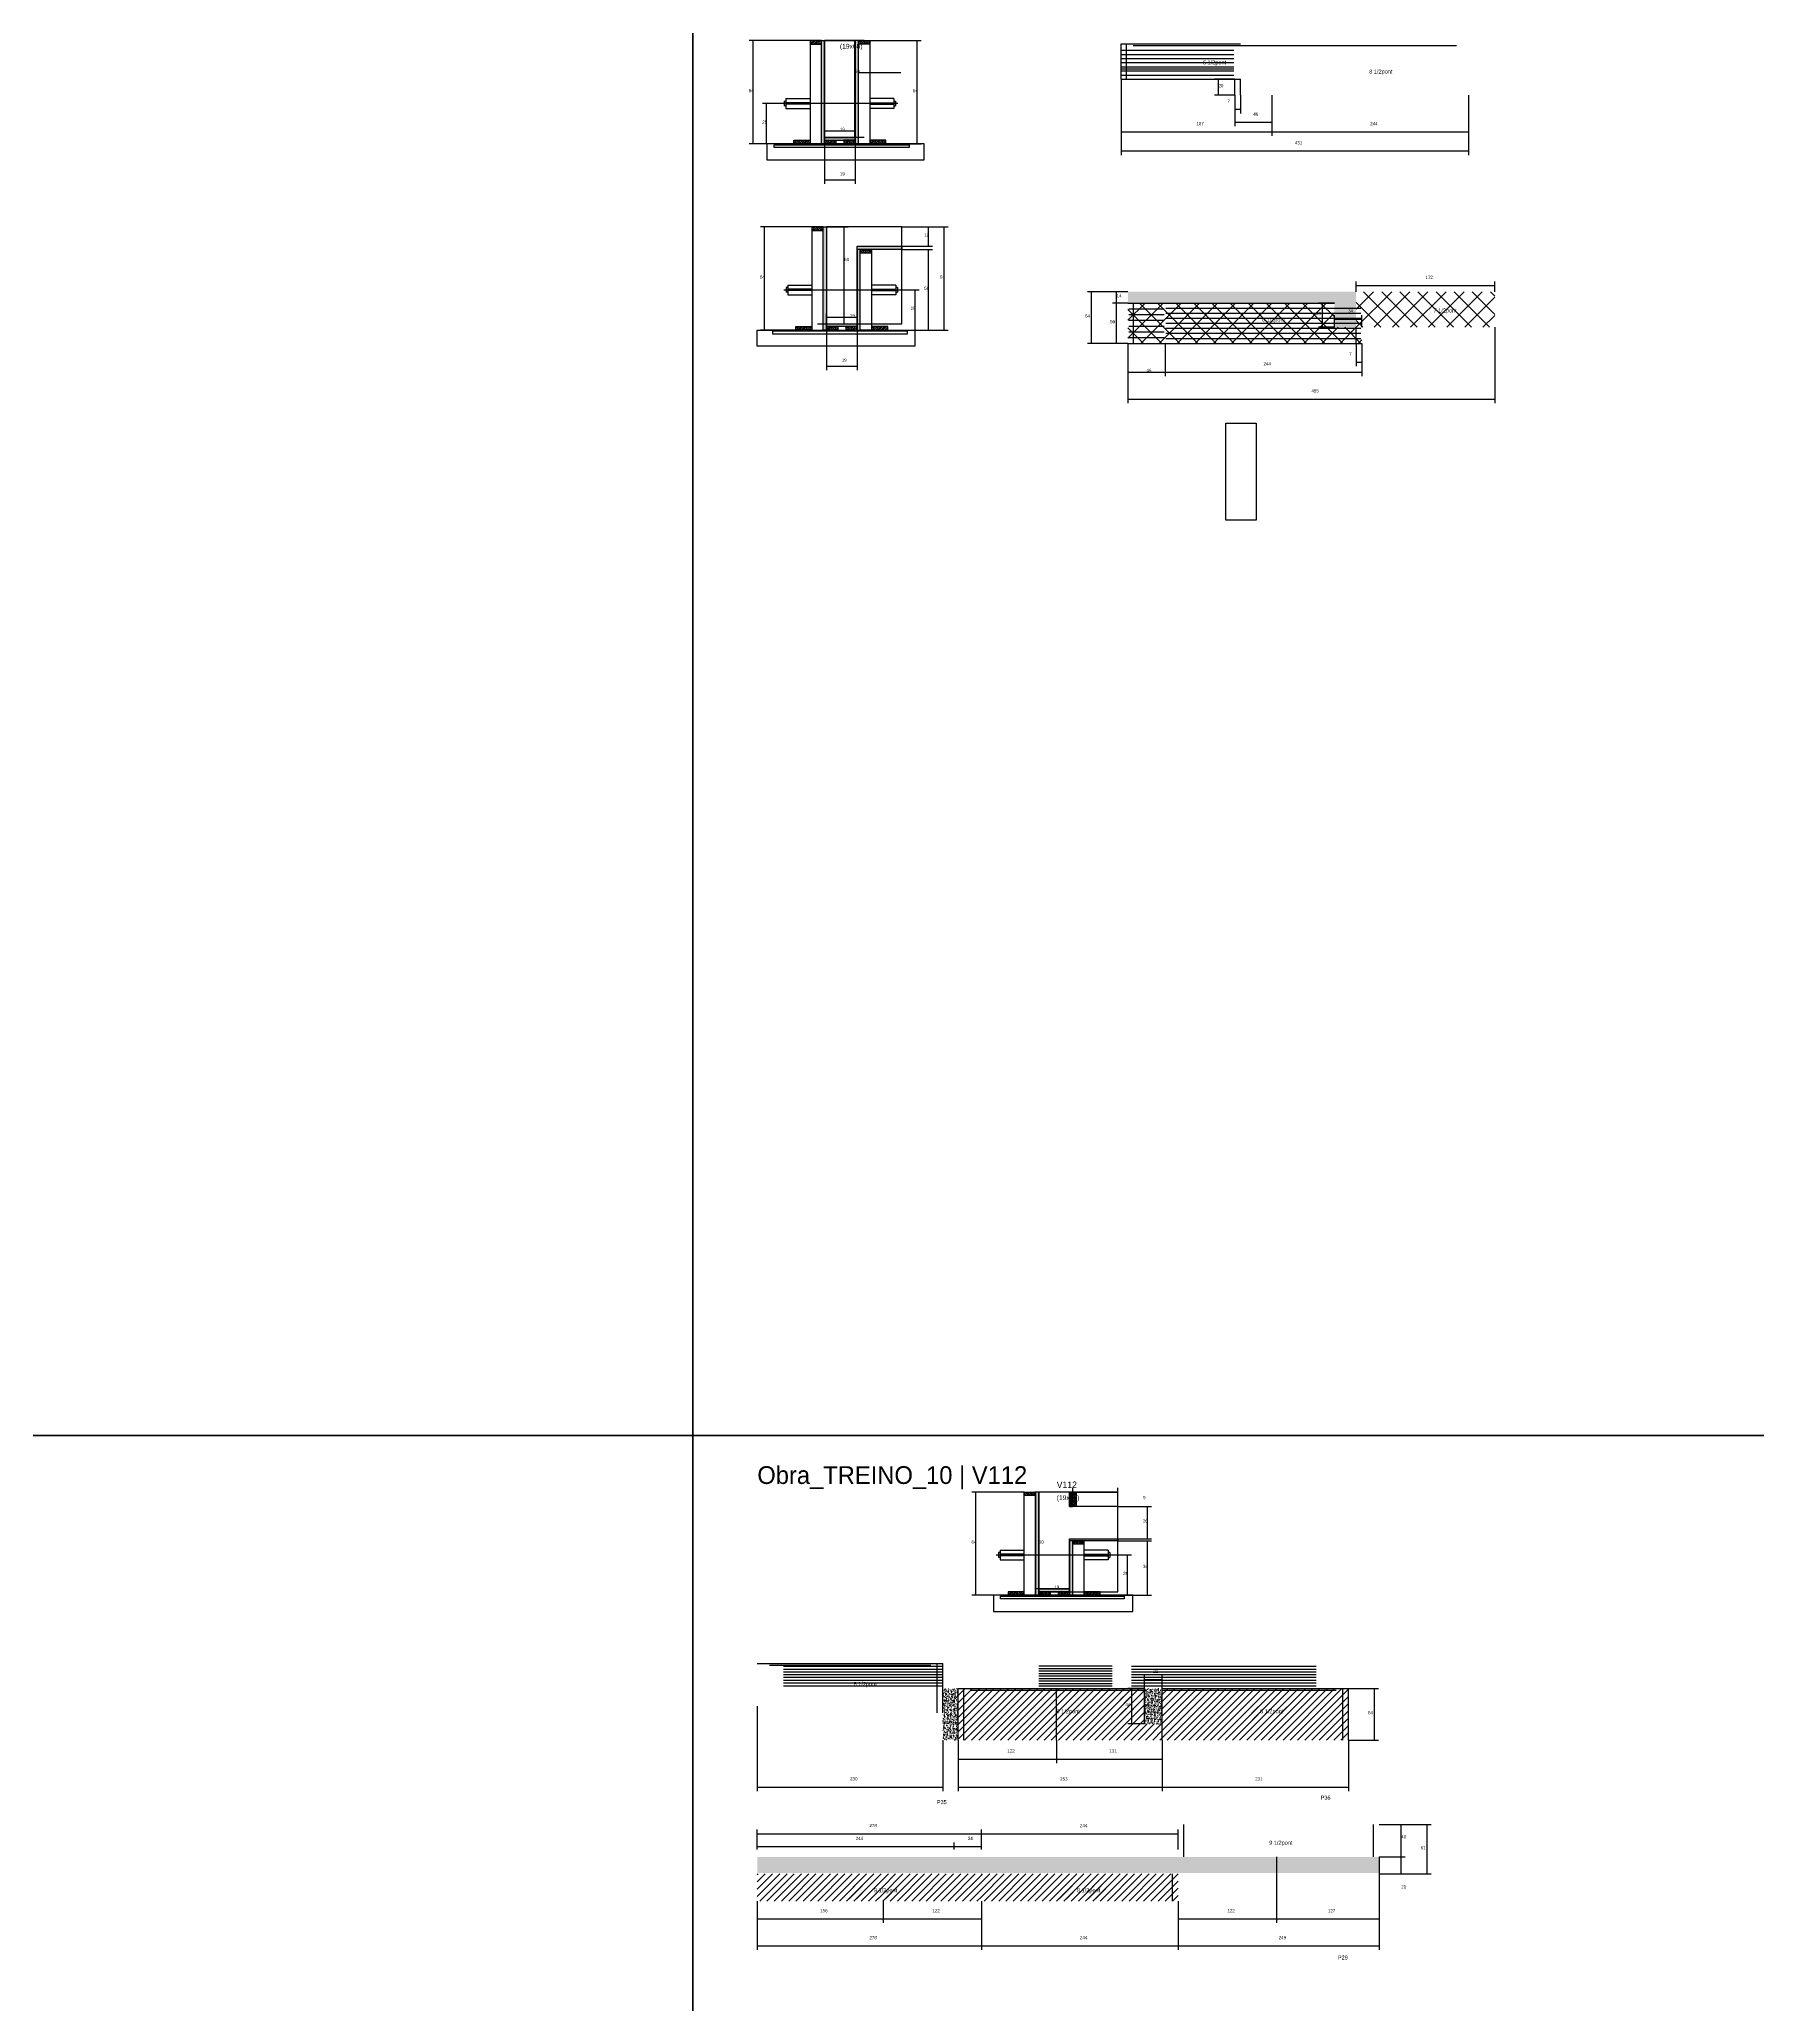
# Model space of a CAD drawing. Header units: metres. Extents: x -41 to 34840, y -36000 to 1848.
# Drawn here: x 2090 to 4221, y -15106 to -12668 of the extents above; entities that cross this region are included whole.
import ezdxf

# ---------------------------------------------------------------- set-up
doc = ezdxf.new("R2010")
doc.units = ezdxf.units.M
for name, color, linetype in [('barrote', 126, 'Continuous'), ('CELL_BORDER', 8, 'Continuous'), ('CONCRETO', 251, 'Continuous'), ('COTA', 4, 'Continuous'), ('Cota Seção (2x)', 4, 'Continuous'), ('Hachura', 253, 'Continuous'), ('LABEL_ID', 3, 'Continuous'), ('Madeira', 126, 'Continuous'), ('NOMENCLATURA', 7, 'Continuous'), ('Painéis', 200, 'Continuous'), ('REAPROVEITAMENTO', 251, 'Continuous'), ('SARR_2.2x7', 40, 'Continuous'), ('SCO-___-LAJ', 4, 'Continuous'), ('TENSOR', 2, 'Continuous'), ('Texto Seção', 7, 'Continuous')]:
    doc.layers.add(name, color=color, linetype=linetype)

msp = doc.modelspace()

# ---------------------------------------------------------------- hatches: boundary and pattern name
at = {"layer": 'COTA'}
h = msp.add_hatch(dxfattribs=at)
h.set_pattern_fill('AR-CONC', scale=0.03)
h.paths.add_polyline_path([(3722.6, -12981.5), (3439.6, -12981.5), (3439.6, -12995.5), (3695.6, -12995.5), (3695.6, -13025.5), (3722.6, -13025.5)])
h = msp.add_hatch(dxfattribs=at)
h.set_pattern_fill('AR-CONC', scale=0.03)
h.paths.add_polyline_path([(3229, -14713.6), (3210, -14713.6), (3210, -14777.6), (3229, -14777.6)])
h = msp.add_hatch(dxfattribs=at)
h.set_pattern_fill('AR-CONC', scale=0.03)
h.paths.add_polyline_path([(3482, -14713.6), (3460, -14713.6), (3460, -14757.6), (3482, -14757.6)])
h = msp.add_hatch(dxfattribs=at)
h.set_pattern_fill('AR-CONC', scale=0.03)
h.paths.add_polyline_path([(2980, -14922.5), (2980, -14942.5), (2980, -14942.5), (3751, -14942.5), (3751, -14942.5), (3751, -14922.5), (3751, -14922.5), (2980, -14922.5)])
at = {"layer": 'Hachura'}
h = msp.add_hatch(dxfattribs=at)
h.set_pattern_fill('ANSI31', scale=0.5)
h.paths.add_polyline_path([(3059.4, -12674.4), (3059.4, -12670), (3059.4, -12670), (3045.4, -12670), (3045.4, -12670), (3045.4, -12674.4), (3045.4, -12674.4), (3059.4, -12674.4)])
h = msp.add_hatch(color=8, dxfattribs=at)
h.dxf.hatch_style = 1
h.paths.add_polyline_path([(3059.4, -12670), (3063.4, -12670), (3063.4, -12670), (3063.4, -12798), (3063.4, -12798), (3059.4, -12798), (3059.4, -12798), (3059.4, -12670)])
h = msp.add_hatch(color=8, dxfattribs=at)
h.dxf.hatch_style = 1
h.paths.add_polyline_path([(3105.4, -12670), (3101.4, -12670), (3101.4, -12670), (3101.4, -12798), (3101.4, -12798), (3105.4, -12798), (3105.4, -12798), (3105.4, -12670)])
h = msp.add_hatch(dxfattribs=at)
h.set_pattern_fill('ANSI31', scale=0.5)
h.paths.add_polyline_path([(3105.4, -12674.4), (3105.4, -12670), (3105.4, -12670), (3119.4, -12670), (3119.4, -12670), (3119.4, -12674.4), (3119.4, -12674.4), (3105.4, -12674.4)])
h = msp.add_hatch(dxfattribs=at)
h.set_pattern_fill('ANSI31', scale=0.5)
h.paths.add_polyline_path([(3025.4, -12798), (3025.4, -12793.6), (3025.4, -12793.6), (3045.4, -12793.6), (3045.4, -12793.6), (3045.4, -12798), (3045.4, -12798), (3025.4, -12798)])
h = msp.add_hatch(color=8, dxfattribs=at)
h.dxf.hatch_style = 1
h.paths.add_polyline_path([(3101.4, -12793.6), (3101.4, -12790), (3101.4, -12790), (3063.4, -12790), (3063.4, -12790), (3063.4, -12793.6), (3063.4, -12793.6), (3101.4, -12793.6)])
h = msp.add_hatch(dxfattribs=at)
h.set_pattern_fill('ANSI31', scale=0.5)
h.paths.add_polyline_path([(3063.4, -12798), (3063.4, -12793.6), (3063.4, -12793.6), (3077.4, -12793.6), (3077.4, -12793.6), (3077.4, -12798), (3077.4, -12798), (3063.4, -12798)])
h = msp.add_hatch(dxfattribs=at)
h.set_pattern_fill('ANSI31', scale=0.5)
h.paths.add_polyline_path([(3101.4, -12798), (3101.4, -12793.6), (3101.4, -12793.6), (3087.4, -12793.6), (3087.4, -12793.6), (3087.4, -12798), (3087.4, -12798), (3101.4, -12798)])
h = msp.add_hatch(dxfattribs=at)
h.set_pattern_fill('ANSI31', scale=0.5)
h.paths.add_polyline_path([(3139.4, -12798), (3139.4, -12793.6), (3139.4, -12793.6), (3119.4, -12793.6), (3119.4, -12793.6), (3119.4, -12798), (3119.4, -12798), (3139.4, -12798)])
h = msp.add_hatch(dxfattribs=at)
h.set_pattern_fill('ANSI31', scale=0.5)
h.paths.add_polyline_path([(3061.7, -12905.5), (3061.7, -12901.1), (3061.7, -12901.1), (3047.7, -12901.1), (3047.7, -12901.1), (3047.7, -12905.5), (3047.7, -12905.5), (3061.7, -12905.5)])
h = msp.add_hatch(color=8, dxfattribs=at)
h.dxf.hatch_style = 1
h.paths.add_polyline_path([(3061.7, -12901.1), (3065.7, -12901.1), (3065.7, -12901.1), (3065.7, -13029.1), (3065.7, -13029.1), (3061.7, -13029.1), (3061.7, -13029.1), (3061.7, -12901.1)])
h = msp.add_hatch(color=8, dxfattribs=at)
h.dxf.hatch_style = 1
h.paths.add_polyline_path([(3103.7, -12929.1), (3103.7, -12925.1), (3103.7, -12925.1), (3159.3, -12925.1), (3159.3, -12925.1), (3159.3, -12929.1), (3159.3, -12929.1), (3103.7, -12929.1)])
h = msp.add_hatch(color=8, dxfattribs=at)
h.dxf.hatch_style = 1
h.paths.add_polyline_path([(3107.7, -12929.1), (3103.7, -12929.1), (3103.7, -12929.1), (3103.7, -13029.1), (3103.7, -13029.1), (3107.7, -13029.1), (3107.7, -13029.1), (3107.7, -12929.1)])
h = msp.add_hatch(dxfattribs=at)
h.set_pattern_fill('ANSI31', scale=0.5)
h.paths.add_polyline_path([(3107.7, -12933.5), (3107.7, -12929.1), (3107.7, -12929.1), (3121.7, -12929.1), (3121.7, -12929.1), (3121.7, -12933.5), (3121.7, -12933.5), (3107.7, -12933.5)])
h = msp.add_hatch(dxfattribs=at)
h.set_pattern_fill('ANSI31', scale=0.5)
h.paths.add_polyline_path([(3027.7, -13029.1), (3027.7, -13024.7), (3027.7, -13024.7), (3047.7, -13024.7), (3047.7, -13024.7), (3047.7, -13029.1), (3047.7, -13029.1), (3027.7, -13029.1)])
h = msp.add_hatch(color=8, dxfattribs=at)
h.dxf.hatch_style = 1
h.paths.add_polyline_path([(3065.7, -13024.7), (3065.7, -13021.1), (3065.7, -13021.1), (3103.7, -13021.1), (3103.7, -13021.1), (3103.7, -13024.7), (3103.7, -13024.7), (3065.7, -13024.7)])
h = msp.add_hatch(dxfattribs=at)
h.set_pattern_fill('ANSI31', scale=0.5)
h.paths.add_polyline_path([(3065.7, -13029.1), (3065.7, -13024.7), (3065.7, -13024.7), (3079.7, -13024.7), (3079.7, -13024.7), (3079.7, -13029.1), (3079.7, -13029.1), (3065.7, -13029.1)])
h = msp.add_hatch(dxfattribs=at)
h.set_pattern_fill('ANSI31', scale=0.5)
h.paths.add_polyline_path([(3103.7, -13029.1), (3103.7, -13024.7), (3103.7, -13024.7), (3089.7, -13024.7), (3089.7, -13024.7), (3089.7, -13029.1), (3089.7, -13029.1), (3103.7, -13029.1)])
h = msp.add_hatch(dxfattribs=at)
h.set_pattern_fill('ANSI31', scale=0.5)
h.paths.add_polyline_path([(3141.7, -13029.1), (3141.7, -13024.7), (3141.7, -13024.7), (3121.7, -13024.7), (3121.7, -13024.7), (3121.7, -13029.1), (3121.7, -13029.1), (3141.7, -13029.1)])
h = msp.add_hatch(dxfattribs=at)
h.set_pattern_fill('ANSI31', scale=0.5)
h.paths.add_polyline_path([(3311.1, -14474.4), (3311.1, -14470), (3311.1, -14470), (3325.1, -14470), (3325.1, -14470), (3325.1, -14474.4), (3325.1, -14474.4), (3311.1, -14474.4)])
h = msp.add_hatch(color=8, dxfattribs=at)
h.dxf.hatch_style = 1
h.paths.add_polyline_path([(3329.1, -14470), (3325.1, -14470), (3325.1, -14470), (3325.1, -14598), (3325.1, -14598), (3329.1, -14598), (3329.1, -14598), (3329.1, -14470)])
h = msp.add_hatch(color=8, dxfattribs=at)
h.dxf.hatch_style = 1
h.paths.add_polyline_path([(3371.1, -14470), (3367.1, -14470), (3367.1, -14470), (3367.1, -14488), (3367.1, -14488), (3371.1, -14488), (3371.1, -14488), (3371.1, -14470)])
h = msp.add_hatch(dxfattribs=at)
h.set_pattern_fill('ANSI31', scale=0.5)
h.paths.add_polyline_path([(3371.1, -14470), (3375.5, -14470), (3375.5, -14470), (3375.5, -14488), (3375.5, -14488), (3371.1, -14488), (3371.1, -14488), (3371.1, -14470)])
h = msp.add_hatch(color=8, dxfattribs=at)
h.dxf.hatch_style = 1
h.paths.add_polyline_path([(3367.1, -14530.4), (3367.1, -14528), (3367.1, -14528), (3427.1, -14528), (3427.1, -14528), (3427.1, -14530.4), (3427.1, -14530.4), (3367.1, -14530.4)])
h = msp.add_hatch(color=8, dxfattribs=at)
h.dxf.hatch_style = 1
h.paths.add_polyline_path([(3371.1, -14530.4), (3367.1, -14530.4), (3367.1, -14530.4), (3367.1, -14598), (3367.1, -14598), (3371.1, -14598), (3371.1, -14598), (3371.1, -14530.4)])
h = msp.add_hatch(dxfattribs=at)
h.set_pattern_fill('ANSI31', scale=0.5)
h.paths.add_polyline_path([(3371.1, -14534.8), (3371.1, -14530.4), (3371.1, -14530.4), (3385.1, -14530.4), (3385.1, -14530.4), (3385.1, -14534.8), (3385.1, -14534.8), (3371.1, -14534.8)])
h = msp.add_hatch(dxfattribs=at)
h.set_pattern_fill('ANSI31', scale=0.5)
h.paths.add_polyline_path([(3311.1, -14598), (3311.1, -14593.6), (3311.1, -14593.6), (3291.1, -14593.6), (3291.1, -14593.6), (3291.1, -14598), (3291.1, -14598), (3311.1, -14598)])
h = msp.add_hatch(color=8, dxfattribs=at)
h.dxf.hatch_style = 1
h.paths.add_polyline_path([(3329.1, -14593.6), (3329.1, -14590), (3329.1, -14590), (3367.1, -14590), (3367.1, -14590), (3367.1, -14593.6), (3367.1, -14593.6), (3329.1, -14593.6)])
h = msp.add_hatch(dxfattribs=at)
h.set_pattern_fill('ANSI31', scale=0.5)
h.paths.add_polyline_path([(3329.1, -14598), (3329.1, -14593.6), (3329.1, -14593.6), (3343.1, -14593.6), (3343.1, -14593.6), (3343.1, -14598), (3343.1, -14598), (3329.1, -14598)])
h = msp.add_hatch(dxfattribs=at)
h.set_pattern_fill('ANSI31', scale=0.5)
h.paths.add_polyline_path([(3367.1, -14598), (3367.1, -14593.6), (3367.1, -14593.6), (3353.1, -14593.6), (3353.1, -14593.6), (3353.1, -14598), (3353.1, -14598), (3367.1, -14598)])
h = msp.add_hatch(dxfattribs=at)
h.set_pattern_fill('ANSI31', scale=0.5)
h.paths.add_polyline_path([(3405.1, -14598), (3405.1, -14593.6), (3405.1, -14593.6), (3385.1, -14593.6), (3385.1, -14593.6), (3385.1, -14598), (3385.1, -14598), (3405.1, -14598)])
h = msp.add_hatch(dxfattribs=at)
h.set_pattern_fill('ANSI31', scale=2)
h.paths.add_polyline_path([(3351, -14713.6), (3229, -14713.6), (3229, -14777.6), (3351, -14777.6)])
h = msp.add_hatch(dxfattribs=at)
h.set_pattern_fill('ANSI31', scale=2)
h.paths.add_polyline_path([(3460, -14713.6), (3351, -14713.6), (3351, -14777.6), (3482, -14777.6), (3482, -14757.6), (3460, -14757.6)])
h = msp.add_hatch(dxfattribs=at)
h.set_pattern_fill('ANSI31', scale=2)
h.paths.add_polyline_path([(3713, -14713.6), (3482, -14713.6), (3482, -14777.6), (3713, -14777.6)])
h = msp.add_hatch(dxfattribs=at)
h.set_pattern_fill('ANSI31', scale=2)
h.paths.add_polyline_path([(3446.3, -14746.4), (3446.3, -14724.2), (3446.3, -14724.2), (3425.7, -14724.2), (3425.7, -14724.2), (3425.7, -14746.4), (3425.7, -14746.4), (3446.3, -14746.4)])
h = msp.add_hatch(dxfattribs=at)
h.set_pattern_fill('ANSI31', scale=2)
h.paths.add_polyline_path([(3567.1, -14752.4), (3634.7, -14752.4), (3634.7, -14752.4), (3640.2, -14736.4), (3640.2, -14736.4), (3572.6, -14736.4), (3572.6, -14736.4), (3567.1, -14752.4)])
h = msp.add_hatch(dxfattribs=at)
h.set_pattern_fill('ANSI31', scale=2)
h.paths.add_polyline_path([(3136, -14943.7), (2980, -14943.7), (2980, -14977.5), (3136, -14977.5)])
h = msp.add_hatch(dxfattribs=at)
h.set_pattern_fill('ANSI31', scale=2)
h.paths.add_polyline_path([(3088.2, -14974.4), (3155.9, -14974.4), (3155.9, -14974.4), (3161.4, -14958.4), (3161.4, -14958.4), (3093.7, -14958.4), (3093.7, -14958.4), (3088.2, -14974.4)])
h = msp.add_hatch(dxfattribs=at)
h.set_pattern_fill('ANSI31', scale=2)
h.paths.add_polyline_path([(3258, -14943.7), (3136, -14943.7), (3136, -14977.5), (3258, -14977.5)])
h = msp.add_hatch(dxfattribs=at)
h.set_pattern_fill('ANSI31', scale=2)
h.paths.add_polyline_path([(3502, -14943.7), (3258, -14943.7), (3258, -14977.5), (3502, -14977.5)])
h = msp.add_hatch(dxfattribs=at)
h.set_pattern_fill('ANSI31', scale=2)
h.paths.add_polyline_path([(3340, -14974.4), (3407.6, -14974.4), (3407.6, -14974.4), (3413.1, -14958.4), (3413.1, -14958.4), (3345.5, -14958.4), (3345.5, -14958.4), (3340, -14974.4)])
at = {"layer": 'REAPROVEITAMENTO'}
h = msp.add_hatch(dxfattribs=at)
h.set_pattern_fill('ANSI37', scale=5)
h.paths.add_polyline_path([(3894.6, -12981.5), (3722.6, -12981.5), (3722.6, -12981.5), (3722.6, -13025.5), (3722.6, -13025.5), (3894.6, -13025.5), (3894.6, -13025.5), (3894.6, -12981.5)])
h = msp.add_hatch(dxfattribs=at)
h.set_pattern_fill('ANSI37', scale=5)
h.paths.add_polyline_path([(3729.6, -13025.5), (3695.6, -13025.5), (3695.6, -13025.5), (3695.6, -12995.5), (3695.6, -12995.5), (3439.6, -12995.5), (3439.6, -12995.5), (3439.6, -13045.5), (3439.6, -13045.5), (3729.6, -13045.5), (3729.6, -13045.5), (3729.6, -13025.5)])

# ---------------------------------------------------------------- linework, layer by layer
for p, q in [((3013.4, -12745), (3013.4, -12751)), ((3013.4, -12745), (3015.4, -12745)), ((3015.4, -12742), (3015.4, -12754)), ((3015.4, -12742), (3045.4, -12742)), ((3045.4, -12747), (3015.4, -12747)), ((3149.4, -12742), (3119.4, -12742)), ((3119.4, -12747), (3149.4, -12747)), ((3149.4, -12742), (3149.4, -12754)), ((3149.4, -12745), (3151.4, -12745)), ((3151.4, -12745), (3151.4, -12751)), ((3015.4, -12751), (3013.4, -12751)), ((3045.4, -12749), (3015.4, -12749)), ((3015.4, -12754), (3045.4, -12754)), ((3119.4, -12749), (3149.4, -12749)), ((3149.4, -12754), (3119.4, -12754)), ((3149.4, -12751), (3151.4, -12751)), ((3015.7, -12976.1), (3015.7, -12982.1)), ((3017.7, -12976.1), (3015.7, -12976.1)), ((3017.7, -12982.1), (3015.7, -12982.1)), ((3017.7, -12973.1), (3017.7, -12985.1)), ((3017.7, -12973.1), (3047.7, -12973.1)), ((3047.7, -12978.1), (3017.7, -12978.1)), ((3047.7, -12980.1), (3017.7, -12980.1)), ((3017.7, -12985.1), (3047.7, -12985.1)), ((3151.7, -12973.1), (3121.7, -12973.1)), ((3121.7, -12978.1), (3151.7, -12978.1)), ((3121.7, -12980.1), (3151.7, -12980.1)), ((3151.7, -12985.1), (3121.7, -12985.1)), ((3151.7, -12973.1), (3151.7, -12985.1)), ((3153.7, -12976.1), (3151.7, -12976.1)), ((3151.7, -12982.1), (3153.7, -12982.1)), ((3153.7, -12976.1), (3153.7, -12982.1)), ((3279.1, -14545), (3279.1, -14551)), ((3281.1, -14545), (3279.1, -14545)), ((3281.1, -14551), (3279.1, -14551)), ((3281.1, -14542), (3281.1, -14554)), ((3281.1, -14542), (3311.1, -14542)), ((3311.1, -14547), (3281.1, -14547)), ((3311.1, -14549), (3281.1, -14549)), ((3415.1, -14542), (3385.1, -14542)), ((3385.1, -14547), (3415.1, -14547)), ((3385.1, -14549), (3415.1, -14549)), ((3415.1, -14542), (3415.1, -14554)), ((3417.1, -14545), (3415.1, -14545)), ((3415.1, -14551), (3417.1, -14551)), ((3417.1, -14545), (3417.1, -14551)), ((3281.1, -14554), (3311.1, -14554)), ((3415.1, -14554), (3385.1, -14554))]:
    msp.add_line(p, q)
at = {"layer": 'barrote'}
for points in [[(2991.9, -12818), (3187.1, -12818), (3187.1, -12798), (2991.9, -12798)], [(3175.2, -13049.1), (2980, -13049.1), (2980, -13029.1), (3175.2, -13029.1)], [(3272.7, -14618), (3445.7, -14618), (3445.7, -14598), (3272.7, -14598)]]:
    msp.add_lwpolyline(points, close=True, dxfattribs=at)
at = {"layer": 'CELL_BORDER'}
for points in [[(0, -14400), (2900, -14400), (2900, -12600), (0, -12600)], [(2900, -14400), (5800, -14400), (5800, -12600), (2900, -12600)], [(0, -16200), (2900, -16200), (2900, -14400), (0, -14400)], [(2900, -16200), (5800, -16200), (5800, -14400), (2900, -14400)]]:
    msp.add_lwpolyline(points, close=True, dxfattribs=at)
at = {"layer": 'CONCRETO'}
for points in [[(3063.4, -12670), (3063.4, -12670), (3101.4, -12670), (3101.4, -12698), (3101.4, -12698), (3101.4, -12790), (3063.4, -12790), (3063.4, -12670)], [(3063.4, -12790), (3101.4, -12790), (3101.4, -12670), (3063.4, -12670)], [(3159.3, -12925.1), (3159.3, -12901.1), (3065.7, -12901.1), (3065.7, -12929.1), (3065.7, -12929.1), (3065.7, -13021.1), (3103.7, -13021.1), (3103.7, -12925.1)], [(3065.7, -13021.1), (3159.3, -13021.1), (3159.3, -12901.1), (3065.7, -12901.1)], [(3560.8, -13144.6), (3560.8, -13144.6), (3598.8, -13144.6), (3598.8, -13172.6), (3598.8, -13172.6), (3598.8, -13264.6), (3560.8, -13264.6), (3560.8, -13144.6)], [(3367.1, -14528), (3427.1, -14528), (3427.1, -14488), (3367.1, -14488), (3367.1, -14470), (3329.1, -14470), (3329.1, -14593.6), (3329.1, -14593.6), (3329.1, -14590), (3367.1, -14590)], [(3329.1, -14593.6), (3427.1, -14593.6), (3427.1, -14470), (3329.1, -14470)]]:
    msp.add_lwpolyline(points, close=True, dxfattribs=at)
at = {"layer": 'COTA'}
for p, q in [((3045.4, -12670), (2969.7, -12670)), ((2974.7, -12798), (2974.7, -12670)), ((3119.4, -12670), (3183.3, -12670)), ((3178.3, -12798), (3178.3, -12670)), ((3431, -12717.8), (3431, -12811.9)), ((3431, -12717.8), (3431, -12788.1)), ((3572, -12737.8), (3572, -12760.2)), ((3579, -12737.8), (3579, -12760.2)), ((3618, -12737.8), (3618, -12788.1)), ((3618, -12737.8), (3618, -12788.1)), ((3862, -12737.8), (3862, -12788.1)), ((3862, -12737.8), (3862, -12811.9)), ((3010.1, -12748), (2986.5, -12748)), ((2991.5, -12798), (2991.5, -12748)), ((3572, -12755.2), (3579, -12755.2)), ((3431, -12783.1), (3618, -12783.1)), ((3618, -12783.1), (3862, -12783.1)), ((3029.8, -12798), (2969.7, -12798)), ((3010.1, -12798), (2986.5, -12798)), ((3063.4, -12798), (3063.4, -12847.7)), ((3101.4, -12798), (3101.4, -12847.7)), ((3135, -12798), (3183.3, -12798)), ((3431, -12806.9), (3862, -12806.9)), ((3063.4, -12842.7), (3101.4, -12842.7)), ((3047.7, -12901.1), (2983.8, -12901.1)), ((2988.8, -13029.1), (2988.8, -12901.1)), ((3159.3, -12901.1), (3216.7, -12901.1)), ((3159.3, -12901.1), (3197.4, -12901.1)), ((3192.4, -12925.1), (3192.4, -12901.1)), ((3211.7, -13029.1), (3211.7, -12901.1)), ((3159.3, -12925.1), (3197.4, -12925.1)), ((3159.3, -12929.1), (3197.4, -12929.1)), ((3192.4, -13029.1), (3192.4, -12929.1)), ((3157, -12979.1), (3180.6, -12979.1)), ((3175.6, -13029.1), (3175.6, -12979.1)), ((3722.6, -12981.5), (3722.6, -12968.7)), ((3722.6, -12973.7), (3894.6, -12973.7)), ((3894.6, -12981.5), (3894.6, -12968.7)), ((3695.6, -12995.5), (3675.9, -12995.5)), ((3680.9, -13025.5), (3680.9, -12995.5)), ((3032.1, -13029.1), (2983.8, -13029.1)), ((3065.7, -13029.1), (3065.7, -13078.8)), ((3103.7, -13029.1), (3103.7, -13078.8)), ((3137.3, -13029.1), (3216.7, -13029.1)), ((3137.3, -13029.1), (3197.4, -13029.1)), ((3157, -13029.1), (3180.6, -13029.1)), ((3695.6, -13025.5), (3675.9, -13025.5)), ((3894.6, -13025.5), (3894.6, -13119.6)), ((3439.6, -13045.5), (3439.6, -13086)), ((3439.6, -13045.5), (3439.6, -13119.6)), ((3485.6, -13045.5), (3485.6, -13086)), ((3485.6, -13045.5), (3485.6, -13086)), ((3722.6, -13045.5), (3722.6, -13073.7)), ((3729.6, -13045.5), (3729.6, -13086)), ((3729.6, -13045.5), (3729.6, -13073.7)), ((3065.7, -13073.8), (3103.7, -13073.8)), ((3439.6, -13081), (3485.6, -13081)), ((3485.6, -13081), (3729.6, -13081)), ((3722.6, -13068.7), (3729.6, -13068.7)), ((3439.6, -13114.6), (3894.6, -13114.6)), ((3311.1, -14470), (3246.1, -14470)), ((3251.1, -14598), (3251.1, -14470)), ((3371.1, -14470), (3371.1, -14465)), ((3371.1, -14470), (3427.1, -14470)), ((3427.1, -14488), (3427.1, -14465)), ((3427.1, -14488), (3468.8, -14488)), ((3463.8, -14528), (3463.8, -14488)), ((3420.4, -14548), (3444, -14548)), ((3427.1, -14528), (3468.8, -14528)), ((3427.1, -14530.4), (3468.8, -14530.4)), ((3439, -14598), (3439, -14548)), ((3463.8, -14598), (3463.8, -14530.4)), ((3311.1, -14598), (3246.1, -14598)), ((3409.5, -14598), (3468.8, -14598)), ((3420.4, -14598), (3444, -14598)), ((3460, -14713.6), (3460, -14697.5)), ((3482, -14713.6), (3482, -14697.5)), ((3460, -14713.6), (3439.5, -14713.6)), ((3444.5, -14757.6), (3444.5, -14713.6)), ((3460, -14702.5), (3482, -14702.5)), ((3713, -14713.6), (3750.4, -14713.6)), ((3745.4, -14777.6), (3745.4, -14713.6)), ((2980, -14735.6), (2980, -14840.9)), ((3460, -14757.6), (3439.5, -14757.6)), ((3210, -14777.6), (3210, -14840.9)), ((3229, -14777.6), (3229, -14840.9)), ((3229, -14777.6), (3229, -14806.2)), ((3351, -14777.6), (3351, -14806.2)), ((3351, -14777.6), (3351, -14806.2)), ((3482, -14777.6), (3482, -14840.9)), ((3482, -14777.6), (3482, -14840.9)), ((3482, -14777.6), (3482, -14806.2)), ((3713, -14777.6), (3713, -14840.9)), ((3713, -14777.6), (3750.4, -14777.6)), ((3229, -14801.2), (3351, -14801.2)), ((3351, -14801.2), (3482, -14801.2)), ((2980, -14835.9), (3210, -14835.9)), ((3229, -14835.9), (3482, -14835.9)), ((3482, -14835.9), (3713, -14835.9)), ((2980, -14913.3), (2980, -14888.7)), ((3258, -14913.3), (3258, -14888.7)), ((3258, -14913.3), (3258, -14888.7)), ((3502, -14913.5), (3502, -14888.7)), ((3751, -14882.5), (3783.5, -14882.5)), ((3751, -14882.5), (3815.8, -14882.5)), ((3778.5, -14922.5), (3778.5, -14882.5)), ((3810.8, -14943.7), (3810.8, -14882.5)), ((2980, -14893.7), (3258, -14893.7)), ((2980, -14913.5), (2980, -14904.7)), ((2980, -14909.7), (3224, -14909.7)), ((3224, -14913.5), (3224, -14904.7)), ((3224, -14913.5), (3224, -14904.7)), ((3224, -14909.7), (3258, -14909.7)), ((3258, -14893.7), (3502, -14893.7)), ((3258, -14913.5), (3258, -14904.7)), ((3624, -14922.5), (3624, -15004.3)), ((3624, -14922.5), (3624, -15004.3)), ((3751, -14922.5), (3783.5, -14922.5)), ((3751, -14922.5), (3783.5, -14922.5)), ((3751, -14922.5), (3751, -15004.3)), ((3778.5, -14943.7), (3778.5, -14922.5)), ((3751, -14943.7), (3751, -15037.7)), ((3751, -14943.7), (3783.5, -14943.7)), ((3751, -14943.7), (3815.8, -14943.7)), ((2980, -14977.5), (2980, -15037.7)), ((2980, -14977.5), (2980, -15004.3)), ((3136, -14977.5), (3136, -15004.3)), ((3136, -14977.5), (3136, -15004.3)), ((3258, -14977.5), (3258, -15037.7)), ((3258, -14977.5), (3258, -15004.3)), ((3258, -14977.5), (3258, -15037.7)), ((3502, -14977.5), (3502, -15037.7)), ((3502, -14977.5), (3502, -15037.7)), ((3502, -14977.5), (3502, -15004.3)), ((2980, -14999.3), (3136, -14999.3)), ((3136, -14999.3), (3258, -14999.3)), ((3502, -14999.3), (3624, -14999.3)), ((3624, -14999.3), (3751, -14999.3)), ((2980, -15032.7), (3258, -15032.7)), ((3258, -15032.7), (3502, -15032.7)), ((3502, -15032.7), (3751, -15032.7))]:
    msp.add_line(p, q, dxfattribs=at)
at = {"layer": 'Cota Seção (2x)'}
for p, q in [((3112.4, -12670), (3095.9, -12670)), ((3100.9, -12790), (3100.9, -12670)), ((3572, -12717.8), (3546.8, -12717.8)), ((3551.8, -12737.8), (3551.8, -12717.8)), ((3572, -12737.8), (3546.8, -12737.8)), ((3572, -12737.8), (3572, -12776.2)), ((3618, -12737.8), (3618, -12776.2)), ((3572, -12771.2), (3618, -12771.2)), ((3063.4, -12798), (3063.4, -12777)), ((3063.4, -12782), (3101.4, -12782)), ((3112.4, -12790), (3095.9, -12790)), ((3101.4, -12798), (3101.4, -12777)), ((3054.7, -12901.1), (3092.7, -12901.1)), ((3087.7, -13021.1), (3087.7, -12901.1)), ((3439.6, -12981.5), (3389.5, -12981.5)), ((3394.5, -13045.5), (3394.5, -12981.5)), ((3439.6, -12981.5), (3420.6, -12981.5)), ((3425.6, -12995.5), (3425.6, -12981.5)), ((3065.7, -13029.1), (3065.7, -13008.1)), ((3065.7, -13013.1), (3103.7, -13013.1)), ((3103.7, -13029.1), (3103.7, -13008.1)), ((3439.6, -12995.5), (3420.6, -12995.5)), ((3439.6, -12995.5), (3420.6, -12995.5)), ((3425.6, -13045.5), (3425.6, -12995.5)), ((3695.6, -13025.5), (3695.6, -13010.4)), ((3695.6, -13015.4), (3729.6, -13015.4)), ((3729.6, -13025.5), (3729.6, -13010.4)), ((3054.7, -13021.1), (3092.7, -13021.1)), ((3439.6, -13045.5), (3389.5, -13045.5)), ((3439.6, -13045.5), (3420.6, -13045.5)), ((3367.1, -14470), (3324.1, -14470)), ((3329.1, -14590), (3329.1, -14470)), ((3367.1, -14590), (3324.1, -14590)), ((3329.1, -14598), (3329.1, -14585)), ((3329.1, -14590), (3367.1, -14590)), ((3367.1, -14598), (3367.1, -14585))]:
    msp.add_line(p, q, dxfattribs=at)
at = {"layer": 'Madeira'}
for points in [[(3059.4, -12674.4), (3059.4, -12670), (3045.4, -12670), (3045.4, -12674.4)], [(3059.4, -12670), (3045.4, -12670), (3045.4, -12798), (3059.4, -12798)], [(3105.4, -12674.4), (3105.4, -12670), (3119.4, -12670), (3119.4, -12674.4)], [(3105.4, -12670), (3119.4, -12670), (3119.4, -12798), (3105.4, -12798)], [(3025.4, -12798), (3025.4, -12793.6), (3045.4, -12793.6), (3045.4, -12798)], [(3063.4, -12798), (3063.4, -12793.6), (3077.4, -12793.6), (3077.4, -12798)], [(3101.4, -12798), (3101.4, -12793.6), (3087.4, -12793.6), (3087.4, -12798)], [(3139.4, -12798), (3139.4, -12793.6), (3119.4, -12793.6), (3119.4, -12798)], [(2991.9, -12818), (3187.1, -12818), (3187.1, -12798), (2991.9, -12798)], [(3061.7, -12905.5), (3061.7, -12901.1), (3047.7, -12901.1), (3047.7, -12905.5)], [(3061.7, -12901.1), (3047.7, -12901.1), (3047.7, -13029.1), (3061.7, -13029.1)], [(3107.7, -12933.5), (3107.7, -12929.1), (3121.7, -12929.1), (3121.7, -12933.5)], [(3107.7, -12929.1), (3121.7, -12929.1), (3121.7, -13029.1), (3107.7, -13029.1)], [(3175.2, -13049.1), (2980, -13049.1), (2980, -13029.1), (3175.2, -13029.1)], [(3027.7, -13029.1), (3027.7, -13024.7), (3047.7, -13024.7), (3047.7, -13029.1)], [(3065.7, -13029.1), (3065.7, -13024.7), (3079.7, -13024.7), (3079.7, -13029.1)], [(3103.7, -13029.1), (3103.7, -13024.7), (3089.7, -13024.7), (3089.7, -13029.1)], [(3141.7, -13029.1), (3141.7, -13024.7), (3121.7, -13024.7), (3121.7, -13029.1)], [(3311.1, -14474.4), (3311.1, -14470), (3325.1, -14470), (3325.1, -14474.4)], [(3311.1, -14470), (3325.1, -14470), (3325.1, -14598), (3311.1, -14598)], [(3371.1, -14470), (3375.5, -14470), (3375.5, -14488), (3371.1, -14488)], [(3371.1, -14534.8), (3371.1, -14530.4), (3385.1, -14530.4), (3385.1, -14534.8)], [(3371.1, -14530.4), (3385.1, -14530.4), (3385.1, -14598), (3371.1, -14598)], [(3272.7, -14618), (3445.7, -14618), (3445.7, -14598), (3272.7, -14598)], [(3311.1, -14598), (3311.1, -14593.6), (3291.1, -14593.6), (3291.1, -14598)], [(3329.1, -14598), (3329.1, -14593.6), (3343.1, -14593.6), (3343.1, -14598)], [(3367.1, -14598), (3367.1, -14593.6), (3353.1, -14593.6), (3353.1, -14598)], [(3405.1, -14598), (3405.1, -14593.6), (3385.1, -14593.6), (3385.1, -14598)]]:
    msp.add_lwpolyline(points, close=True, dxfattribs=at)
at = {"layer": 'Painéis'}
for p, q in [((3101.4, -12798), (3101.4, -12670)), ((3431, -12673.8), (3579, -12673.8)), ((3431, -12717.8), (3431, -12673.8)), ((3431, -12717.8), (3572, -12717.8)), ((3572, -12737.8), (3572, -12717.8)), ((3063.4, -12790), (3101.4, -12790)), ((3063.4, -12790), (3101.4, -12790)), ((3101.4, -12793.6), (3101.4, -12790)), ((3103.7, -12925.1), (3159.3, -12925.1)), ((3103.7, -12929.1), (3103.7, -12925.1)), ((3103.7, -12925.1), (3159.3, -12925.1)), ((3103.7, -13029.1), (3103.7, -12929.1)), ((3159.3, -12929.1), (3159.3, -12925.1)), ((3439.6, -12995.5), (3695.6, -12995.5)), ((3065.7, -13021.1), (3103.7, -13021.1)), ((3439.6, -13045.5), (3729.6, -13045.5)), ((3325.1, -14598), (3325.1, -14470)), ((3367.1, -14528), (3427.1, -14528)), ((3367.1, -14598), (3367.1, -14530.4)), ((3329.1, -14590), (3367.1, -14590)), ((3329.1, -14593.6), (3329.1, -14590)), ((3367.1, -14593.6), (3367.1, -14590)), ((2980, -14682.6), (3210, -14682.6)), ((3210, -14743.8), (3210, -14682.6)), ((3229, -14713.6), (3460, -14713.6)), ((3229, -14777.6), (3229, -14713.6)), ((3351, -14777.6), (3351, -14713.6)), ((3460, -14757.6), (3460, -14713.6)), ((3482, -14713.6), (3713, -14713.6)), ((3482, -14777.6), (3482, -14713.6)), ((3713, -14777.6), (3713, -14713.6))]:
    msp.add_line(p, q, dxfattribs=at)
for points in [[(3059.4, -12670), (3063.4, -12670), (3063.4, -12798), (3059.4, -12798)], [(3105.4, -12670), (3101.4, -12670), (3101.4, -12798), (3105.4, -12798)], [(3101.4, -12793.6), (3101.4, -12790), (3063.4, -12790), (3063.4, -12793.6)], [(3061.7, -12901.1), (3065.7, -12901.1), (3065.7, -13029.1), (3061.7, -13029.1)], [(3103.7, -12929.1), (3103.7, -12925.1), (3159.3, -12925.1), (3159.3, -12929.1)], [(3107.7, -12929.1), (3103.7, -12929.1), (3103.7, -13029.1), (3107.7, -13029.1)], [(3065.7, -13024.7), (3065.7, -13021.1), (3103.7, -13021.1), (3103.7, -13024.7)], [(3329.1, -14470), (3325.1, -14470), (3325.1, -14598), (3329.1, -14598)], [(3371.1, -14470), (3367.1, -14470), (3367.1, -14488), (3371.1, -14488)], [(3367.1, -14530.4), (3367.1, -14528), (3427.1, -14528), (3427.1, -14530.4)], [(3371.1, -14530.4), (3367.1, -14530.4), (3367.1, -14598), (3371.1, -14598)], [(3329.1, -14593.6), (3329.1, -14590), (3367.1, -14590), (3367.1, -14593.6)]]:
    msp.add_lwpolyline(points, close=True, dxfattribs=at)
at = {"layer": 'SARR_2.2x7'}
for p, q in [((3438, -12717.8), (3438, -12673.8)), ((3432.1, -12681.9), (3571.1, -12681.9)), ((3432.1, -12687.1), (3571.1, -12687.1)), ((3432.1, -12692.2), (3571.1, -12692.2)), ((3432.1, -12697.3), (3571.1, -12697.3)), ((3446, -12676), (3618, -12676)), ((3618, -12676), (3847, -12676)), ((3104.7, -12709.7), (3158.1, -12709.7)), ((3432.1, -12702.4), (3571.1, -12702.4)), ((3432.1, -12705.2), (3571.1, -12705.2)), ((3432.1, -12707.6), (3571.1, -12707.6)), ((3432.1, -12712.7), (3571.1, -12712.7)), ((3572, -12717.8), (3579, -12717.8)), ((3579, -12737.8), (3579, -12717.8)), ((3440.6, -13002.6), (3484.6, -13002.6)), ((3440.6, -13009.8), (3484.6, -13009.8)), ((3446.6, -13045.5), (3446.6, -12995.5)), ((3486.6, -13001.8), (3728.6, -13001.8)), ((3486.6, -13008), (3728.6, -13008)), ((3486.6, -13014.3), (3728.6, -13014.3)), ((3440.6, -13016.9), (3484.6, -13016.9)), ((3440.6, -13024.1), (3484.6, -13024.1)), ((3440.6, -13031.2), (3484.6, -13031.2)), ((3440.6, -13038.4), (3484.6, -13038.4)), ((3486.6, -13020.5), (3728.6, -13020.5)), ((3486.6, -13026.8), (3728.6, -13026.8)), ((3486.6, -13033), (3728.6, -13033)), ((3486.6, -13039.3), (3728.6, -13039.3)), ((3722.6, -13045.5), (3722.6, -13025.5)), ((2995, -14684.8), (3195, -14684.8)), ((3012.4, -14686), (3209.1, -14686)), ((3012.4, -14689.5), (3209.1, -14689.5)), ((3012.4, -14692.9), (3209.1, -14692.9)), ((3012.4, -14693), (3209.1, -14693)), ((3012.4, -14696.4), (3209.1, -14696.4)), ((3203, -14743.8), (3203, -14682.6)), ((3329.1, -14685.7), (3420.1, -14685.7)), ((3329.1, -14688.8), (3420.1, -14688.8)), ((3329.1, -14691.9), (3420.1, -14691.9)), ((3329.1, -14695), (3420.1, -14695)), ((3444.1, -14686), (3673.1, -14686)), ((3444.1, -14689.5), (3673.1, -14689.5)), ((3444.1, -14692.9), (3673.1, -14692.9)), ((3444.1, -14693), (3673.1, -14693)), ((3444.1, -14696.4), (3673.1, -14696.4)), ((3012.4, -14699.8), (3209.1, -14699.8)), ((3012.4, -14703.3), (3209.1, -14703.3)), ((3012.4, -14706.7), (3209.1, -14706.7)), ((3012.4, -14710.2), (3209.1, -14710.2)), ((3236, -14777.6), (3236, -14713.6)), ((3244, -14715.8), (3460, -14715.8)), ((3329.1, -14698.1), (3420.1, -14698.1)), ((3329.1, -14701.2), (3420.1, -14701.2)), ((3329.1, -14704.3), (3420.1, -14704.3)), ((3329.1, -14707.4), (3420.1, -14707.4)), ((3329.1, -14710.5), (3420.1, -14710.5)), ((3444.1, -14699.8), (3673.1, -14699.8)), ((3444.1, -14703.3), (3673.1, -14703.3)), ((3444.1, -14706.7), (3673.1, -14706.7)), ((3444.1, -14710.2), (3673.1, -14710.2)), ((3482, -14715.8), (3698, -14715.8)), ((3706, -14777.6), (3706, -14713.6)), ((3509, -14922.5), (3509, -14882.5)), ((3744, -14922.5), (3744, -14882.5)), ((3495, -14977.5), (3495, -14943.7))]:
    msp.add_line(p, q, dxfattribs=at)
at = {"layer": 'SCO-___-LAJ'}
for points in [[(3000.9, -12799.3), (3168.3, -12799.3), (3168.3, -12802.5), (3000.9, -12802.5)], [(3166.2, -13030.4), (2998.9, -13030.4), (2998.9, -13033.6), (3166.2, -13033.6)], [(3281.7, -14599.3), (3435, -14599.3), (3435, -14602.5), (3281.7, -14602.5)]]:
    msp.add_lwpolyline(points, close=True, dxfattribs=at)
at = {"layer": 'TENSOR'}
for p, q in [((3154.4, -12748), (3010.1, -12748)), ((3012.7, -12979.1), (3157, -12979.1)), ((3276.1, -14548), (3420.4, -14548))]:
    msp.add_line(p, q, dxfattribs=at)

# ---------------------------------------------------------------- texts
at = {"layer": 'COTA'}
for s, p in [('64', (2969.2, -12734)), ('64', (3172.8, -12734)), ('7', (3563.1, -12747.1)), ('25', (2986, -12773)), ('187', (3524.5, -12775)), ('244', (3740, -12775.1)), ('431', (3646.5, -12798.7)), ('19', (3082.4, -12837.2)), ('12', (3186.9, -12913.1)), ('64', (2983.3, -12965.1)), ('64', (3206.2, -12965.1)), ('172', (3808.6, -12965.6)), ('50', (3186.9, -12979.1)), ('25', (3170.1, -13004.1)), ('30', (3672.7, -13010.5)), ('19', (3084.7, -13068.3)), ('7', (3713.8, -13060.6)), ('46', (3462.6, -13081)), ('244', (3607.6, -13072.9)), ('455', (3667.1, -13106.4)), ('9', (3458.3, -14479)), ('20', (3458.3, -14508)), ('64', (3245.6, -14534)), ('25', (3433.5, -14573)), ('34', (3458.3, -14564.2)), ('22', (3471, -14694.5)), ('44', (3436.4, -14735.6)), ('64', (3737.3, -14745.6)), ('122', (3290, -14793.1)), ('131', (3416.5, -14793)), ('230', (3095, -14827.7)), ('253', (3355.5, -14827.7)), ('231', (3597.5, -14827.7)), ('278', (3119, -14885.6)), ('244', (3380, -14885.7)), ('244', (3102, -14901.6)), ('34', (3241, -14901.5)), ('40', (3778.5, -14899.5)), ('61', (3802.7, -14913.1)), ('21', (3778.5, -14961.6)), ('156', (3058, -14991.2)), ('122', (3197, -14991.3)), ('122', (3563, -14991.3)), ('127', (3687.5, -14991.3)), ('278', (3119, -15024.6)), ('244', (3380, -15024.6)), ('249', (3626.5, -15024.6))]:
    msp.add_text(s, height=4, dxfattribs=at).set_placement(p)
at = {"layer": 'Cota Seção (2x)'}
for s, p in [('60', (3100.9, -12710)), ('20', (3551.8, -12727.8)), ('46', (3595, -12763.1)), ('19', (3082.4, -12782)), ('60', (3087.7, -12943.4)), ('14', (3425.6, -12988.5)), ('19', (3094.7, -13013.1)), ('64', (3386.4, -13013.5)), ('34', (3712.6, -13007.1)), ('50', (3417.5, -13020.5)), ('60', (3329.1, -14534)), ('19', (3348.1, -14590))]:
    msp.add_text(s, height=4, dxfattribs=at).set_placement(p)
at = {"layer": 'LABEL_ID'}
msp.add_text('Obra_TREINO_10 | V112', height=22, dxfattribs=at).set_placement((2980, -14460))
at = {"layer": 'NOMENCLATURA'}
for s, p in [('6 1/2pont', (3532.6, -12699.5)), ('8 1/2pont', (3738.8, -12710.9)), ('6 1/2pont', (3605.7, -13018.5)), ('7 1/2pont', (3818.5, -13007.2)), ('8 1/2pont', (3099.4, -14710.6)), ('9 1/2pont', (3351.1, -14744.4)), ('8 1/2pont', (3603.5, -14744.4)), ('P35', (3202.6, -14857.1)), ('P36', (3678.6, -14851.5)), ('9 1/2pont', (3614.8, -14907.5)), ('9 1/2pont', (3124.7, -14966.4)), ('8 1/2pont', (3376.4, -14966.4)), ('P29', (3699.9, -15049.8))]:
    msp.add_text(s, height=5, dxfattribs=at).set_placement(p)
at = {"layer": 'Texto Seção'}
for s, height, p in [('(19x60)', 6, (3082.4, -12680)), ('V112', 8, (3351.3, -14465)), ('(19x60)', 6, (3351.3, -14480))]:
    msp.add_text(s, height=height, dxfattribs=at).set_placement(p)

doc.saveas('drawing.dxf')
